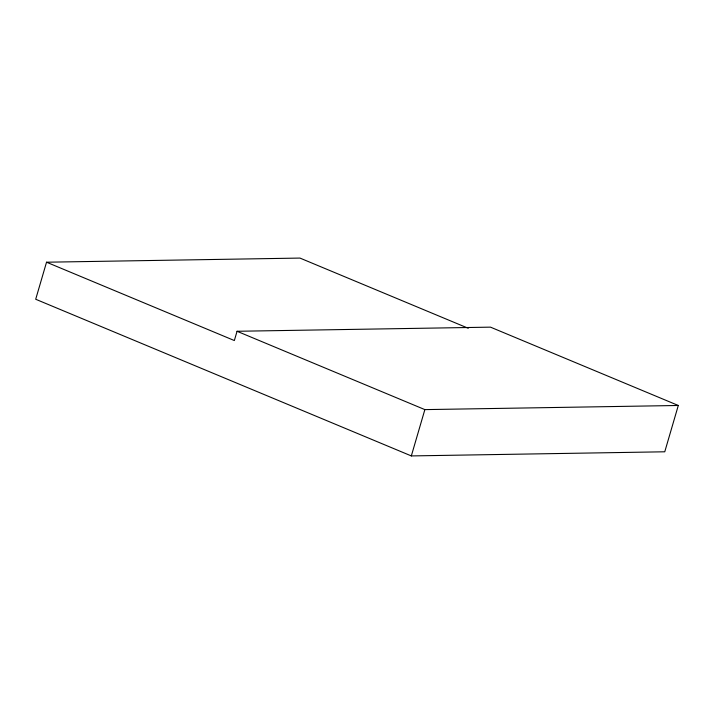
<?xml version="1.0" encoding="UTF-8"?>
<svg xmlns="http://www.w3.org/2000/svg" width="714" height="714" viewBox="0 0 714 714"><rect width="100%" height="100%" fill="white"/><g stroke="black" fill="none" stroke-linecap="round" stroke-linejoin="round"><path stroke-width="1.07" d="M46.535 262.208L35.7 299.255L411.326 455.925L664.761 451.792L678.3 405.481L490.491 327.146L237.057 331.278L234.344 340.542L46.535 262.208L299.969 258.075L468.277 328.27M411.326 455.925L424.866 409.613L678.3 405.481M237.057 331.278L424.866 409.613"/></g></svg>
